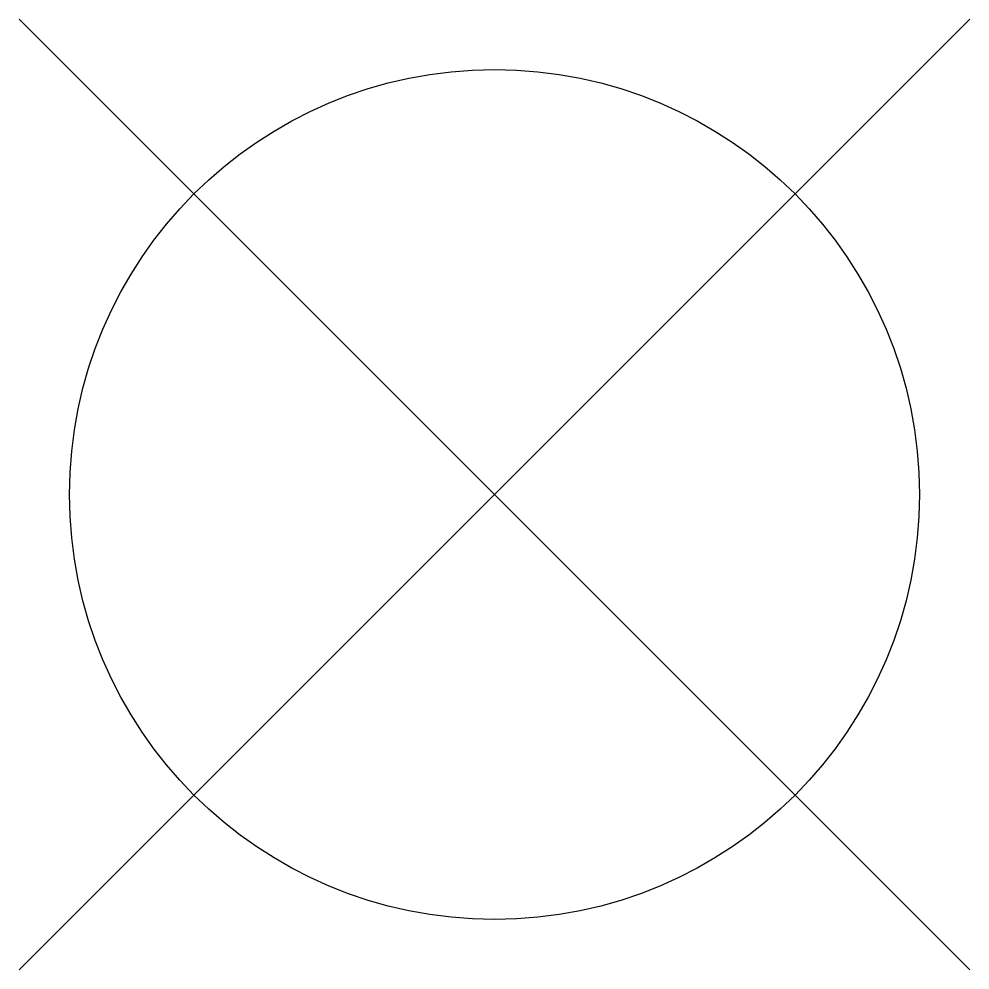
# Model space of a CAD drawing. Extents: x 5.5 to 6.5, y 5 to 6.
import ezdxf

# ---------------------------------------------------------------- set-up
doc = ezdxf.new("R2010")
doc.units = 0
doc.layers.get('0').update_dxf_attribs({"linetype": 'CONTINUOUS'})
doc.layers.add('SPOT', color=7, linetype='CONTINUOUS')

# ---------------------------------------------------------------- blocks, each defined once
blk = doc.blocks.new('SPOTX')
for p, q in [((0.5, -0.5), (-0.5, 0.5)), ((-0.5, -0.5), (0.5, 0.5))]:
    blk.add_line(p, q)
at = {"linetype": 'CONTINUOUS'}
blk.add_circle((0, 0), 0.4469, dxfattribs=at)

msp = doc.modelspace()

# ---------------------------------------------------------------- block references
at = {"layer": 'SPOT', "linetype": 'CONTINUOUS'}
msp.add_blockref('SPOTX', (6, 5.5), dxfattribs=at)

doc.saveas('drawing.dxf')
